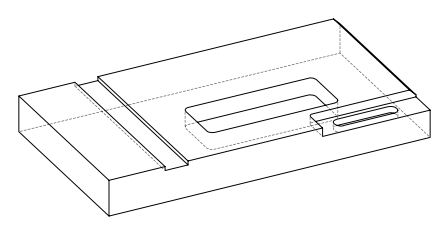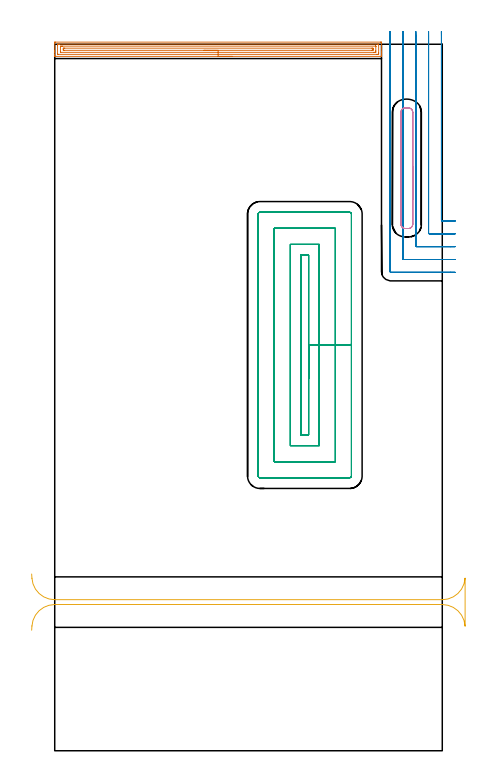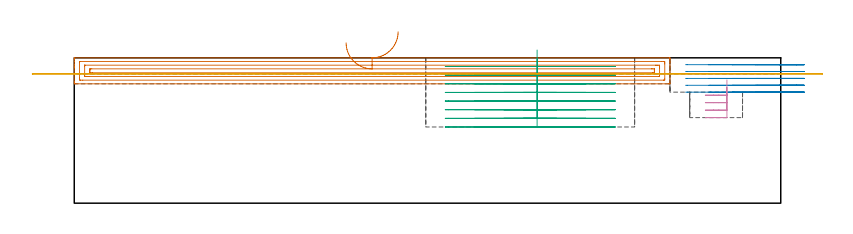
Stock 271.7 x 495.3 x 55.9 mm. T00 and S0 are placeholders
(PLAN: 5 operations, 4 tool changes, 45.7 min)
(1 AREA_MILL | FG_CHAMFER_SURFACE | UGT0205_001 | 7.55 min | 11749 mm3)
(2 MILL_CORNER_NOTCH_RECTANGULAR | CORNER_NOTCH_RECTANGULAR | NXT0201_011 | Follow Part, ap 3, ae 75% | 9.67 min | 92884 mm3)
(3 MILL_RECTANGULAR_POCKET | POCKET_RECTANGULAR_STRAIGHT | UGT0201_133 | Follow Part, ap 3.75, ae 75% | 25.3 min | 427895 mm3)
(4 MILL_RECTANGULAR_POCKET_1 | POCKET_RECTANGULAR_STRAIGHT_1 | NXT0201_011 | Follow Part, ap 3, ae 75% | 1.83 min | 18534 mm3)
(5 MILL_RECTANGULAR_SLOT | SLOT_RECTANGULAR | UGT0201_004 | Follow Part, ap 8, ae 75% | 1.37 min | 59604 mm3)
(TOOL UGT0205_001 | Chamfer Mill 20 x 3 x 45 deg. | D20 FL50 Z2)
(TOOL NXT0201_011 | ENDMILL 12mm [2P460-1200-NA 1630] | D12 FL38 Z6)
(TOOL UGT0201_133 | Carbide End Mill 15.0 | D15 FL30 Z4)
(TOOL UGT0201_004 | End Mill 32 mm | D32 FL53 Z6)
(OP 1 AREA_MILL)
G17 G21 G94 G90
T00 M6
G54
G17 G0 G90 X124.55 Y486.8 S1061 M3
G43 Z65.9 H0
G94 G1 X124.512 Z65.028 F250.
X124.398 Z64.163
X124.209 Z63.312
X123.947 Z62.48
X123.613 Z61.674
X123.21 Z60.9
X122.742 Z60.164
X122.21 Z59.472
X121.621 Z58.829
X120.978 Z58.239
X120.286 Z57.708
X119.55 Z57.24
X118.776 Z56.837
X117.97 Z56.503
X117.138 Z56.241
X116.286 Z56.052
X115.422 Z55.938
X114.55 Z55.9
X0.174
X0.01 Y486.803 Z55.888
X0.007 Y486.841 Z55.85
X0. Y487.233 Z55.466
Y487.551 Z55.148
Y488.244 Z54.451
Y489.48 Z53.217
Y490.022 Z52.672
Y490.64 Z52.055
Y495.973 Z46.724
X0.002 Y496.244 Z46.453
X0.008 Y496.792 Z45.906
X0.068 Y496.794 Z45.904
X0.621 Y496.8 Z45.9
X228.479
X228.818 Y496.797 Z45.902
X229.09 Y496.792 Z45.906
X229.1 Y496.516 Z46.182
Y490.022 Z52.672
Y488.591 Z54.105
Y488.244 Z54.451
Y487.551 Z55.148
Y487.233 Z55.466
Y486.843 Z55.848
X229.091 Y486.803 Z55.888
X228.926 Y486.8 Z55.9
X114.55
Y488.214 Z54.486
X2.438 Y488.215 Z54.485
X2.408 Y488.216 Z54.484
X2.01 Y488.244 Z54.456
X2.001 Y488.649 Z54.051
X2. Y494.467 Z48.233
X2.001 Y494.871 Z47.829
X2.01 Y495.356 Z47.344
X2.379 Y495.384 Z47.316
X2.408 Y495.385 Z47.315
X3.271 Y495.386 Z47.314
X226.662 Y495.385 Z47.315
X226.692 Y495.384 Z47.316
X227.09 Y495.356 Z47.344
X227.099 Y494.951 Z47.749
X227.1 Y489.133 Z53.567
X227.099 Y488.729 Z53.971
X227.09 Y488.244 Z54.456
X226.721 Y488.216 Z54.484
X226.692 Y488.215 Z54.485
X225.829 Y488.214 Z54.486
X114.55
Y489.629 Z53.072
X4.195 Z53.071
X4.063 Y489.63 Z53.07
X4.017 Y489.633 Z53.067
X4.011 Y489.634 Z53.066
X4.007 Y489.652 Z53.048
X4.003 Y489.699 Z53.001
X4.001 Y489.828 Z52.872
X4. Y490.022 Z52.678
X4.001 Y493.578 Z49.122
X4.003 Y493.769 Z48.931
X4.01 Y493.959 Z48.741
X4.195 Y493.964 Z48.736
X4.695 Y493.969 Z48.731
X5.089 Y493.971 Z48.729
X5.587
X224.905
X225.037 Y493.97 Z48.73
X225.083 Y493.967 Z48.733
X225.089 Y493.966 Z48.734
X225.093 Y493.948 Z48.752
X225.097 Y493.901 Z48.799
X225.099 Y493.772 Z48.928
X225.1 Y493.578 Z49.122
Y490.717 Z51.983
X225.099 Y490.022 Z52.678
X225.097 Y489.831 Z52.869
X225.09 Y489.641 Z53.059
X224.905 Y489.636 Z53.064
X224.405 Y489.631 Z53.069
X224.011 Y489.629 Z53.071
X223.513
X114.55 Z53.072
Y491.043 Z51.657
X6.743
X6.085 Y491.048 Z51.652
X6.013 Y491.05 Z51.65
X6.009 Y491.146 Z51.554
X6.004 Y491.358 Z51.342
X6. Y491.782 Z50.918
Y491.8 Z50.9
X6.005 Y492.236 Z50.464
X6.01 Y492.453 Z50.247
X6.015 Y492.55 Z50.15
X6.119 Y492.553 Z50.147
X6.876 Y492.557 Z50.143
X7.008
X222.357
X223.015 Y492.552 Z50.148
X223.087 Y492.55 Z50.15
X223.091 Y492.454 Z50.246
X223.096 Y492.242 Z50.458
X223.1 Y491.818 Z50.882
Y491.8 Z50.9
X223.095 Y491.364 Z51.336
X223.09 Y491.147 Z51.553
X223.085 Y491.05 Z51.65
X222.981 Y491.048 Z51.652
X222.224 Y491.043 Z51.657
X222.092
X114.55
X113.678 Z51.695
X112.814 Z51.809
X111.962 Z51.998
X111.13 Z52.26
X110.324 Z52.594
X109.55 Z52.997
X108.814 Z53.466
X108.122 Z53.997
X107.479 Z54.586
X106.89 Z55.229
X106.358 Z55.922
X105.89 Z56.657
X105.487 Z57.431
X105.153 Z58.237
X104.891 Z59.069
X104.702 Z59.921
X104.588 Z60.786
X104.55 Z61.657
G0 Z65.9
M5
M2
(OP 2 MILL_CORNER_NOTCH_RECTANGULAR)
G17 G21 G94 G90
T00 M6
G54
G17 G0 G90 X271.038 Y504.299 S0 M3
G43 Z65.9 H1
Z53.26
G94 G1 X271.094 Y501.3 F250.
G2 X271.1 Y500.628 R36. F500.
G1 Y371.995
G3 X271.695 Y371.4 R0.6
G1 X277.7
X280.7 F250.
G0 Z65.9
X262.017 Y504.299
Z53.26
G1 X262.092 Y501.3
G2 X262.1 Y500.628 R27. F500.
G1 Y362.995
G3 X262.695 Y362.4 R0.6
G1 X277.7
X280.7 F250.
G0 Z65.9
X252.975 Y504.298
Z53.26
G1 X253.087 Y501.3
G2 X253.1 Y500.628 R18. F500.
G1 Y353.996
G3 X253.696 Y353.4 R0.6
G1 X277.7
X280.7 F250.
G0 Z65.9
X243.851 Y504.292
Z53.26
G1 X244.075 Y501.3
G2 X244.1 Y500.628 R9. F500.
G1 Y344.996
G3 X244.696 Y344.4 R0.6
G1 X277.7
X280.7 F250.
G0 Z65.9
X235.1 Y503.628
Z53.26
G1 Y500.628
Y335.996 F500.
G3 X235.696 Y335.4 R0.6
G1 X277.7
X280.7 F250.
G0 Z65.9
X271.1 Y504.3
Z50.62
G1 Y501.3
Y371.995 F500.
G3 X271.695 Y371.4 R0.6
G1 X277.7
X280.7 F250.
G0 Z65.9
X262.1 Y504.3
Z50.62
G1 Y501.3
Y362.995 F500.
G3 X262.695 Y362.4 R0.6
G1 X277.7
X280.7 F250.
G0 Z65.9
X253.1 Y504.3
Z50.62
G1 Y501.3
Y353.996 F500.
G3 X253.696 Y353.4 R0.6
G1 X277.7
X280.7 F250.
G0 Z65.9
X244.1 Y504.3
Z50.62
G1 Y501.3
Y344.996 F500.
G3 X244.696 Y344.4 R0.6
G1 X277.7
X280.7 F250.
G0 Z65.9
X235.1 Y504.3
Z50.62
G1 Y501.3
Y335.996 F500.
G3 X235.696 Y335.4 R0.6
G1 X277.7
X280.7 F250.
G0 Z65.9
X271.1 Y504.3
Z47.98
G1 Y501.3
Y371.995 F500.
G3 X271.695 Y371.4 R0.6
G1 X277.7
X280.7 F250.
G0 Z65.9
X262.1 Y504.3
Z47.98
G1 Y501.3
Y362.995 F500.
G3 X262.695 Y362.4 R0.6
G1 X277.7
X280.7 F250.
G0 Z65.9
X253.1 Y504.3
Z47.98
G1 Y501.3
Y353.996 F500.
G3 X253.696 Y353.4 R0.6
G1 X277.7
X280.7 F250.
G0 Z65.9
X244.1 Y504.3
Z47.98
G1 Y501.3
Y344.996 F500.
G3 X244.696 Y344.4 R0.6
G1 X277.7
X280.7 F250.
G0 Z65.9
X235.1 Y504.3
Z47.98
G1 Y501.3
Y335.996 F500.
G3 X235.696 Y335.4 R0.6
G1 X277.7
X280.7 F250.
G0 Z65.9
X271.1 Y504.3
Z45.34
G1 Y501.3
Y371.995 F500.
G3 X271.695 Y371.4 R0.6
G1 X277.7
X280.7 F250.
G0 Z65.9
X262.1 Y504.3
Z45.34
G1 Y501.3
Y362.995 F500.
G3 X262.695 Y362.4 R0.6
G1 X277.7
X280.7 F250.
G0 Z65.9
X253.1 Y504.3
Z45.34
G1 Y501.3
Y353.996 F500.
G3 X253.696 Y353.4 R0.6
G1 X277.7
X280.7 F250.
G0 Z65.9
X244.1 Y504.3
Z45.34
G1 Y501.3
Y344.996 F500.
G3 X244.696 Y344.4 R0.6
G1 X277.7
X280.7 F250.
G0 Z65.9
X235.1 Y504.3
Z45.34
G1 Y501.3
Y335.996 F500.
G3 X235.696 Y335.4 R0.6
G1 X277.7
X280.7 F250.
G0 Z65.9
X271.1 Y504.3
Z42.7
G1 Y501.3
Y371.995 F500.
G3 X271.695 Y371.4 R0.6
G1 X277.7
X280.7 F250.
G0 Z65.9
X262.1 Y504.3
Z42.7
G1 Y501.3
Y362.995 F500.
G3 X262.695 Y362.4 R0.6
G1 X277.7
X280.7 F250.
G0 Z65.9
X253.1 Y504.3
Z42.7
G1 Y501.3
Y353.996 F500.
G3 X253.696 Y353.4 R0.6
G1 X277.7
X280.7 F250.
G0 Z65.9
X244.1 Y504.3
Z42.7
G1 Y501.3
Y344.996 F500.
G3 X244.696 Y344.4 R0.6
G1 X277.7
X280.7 F250.
G0 Z65.9
X235.1 Y504.3
Z42.7
G1 Y501.3
Y335.996 F500.
G3 X235.696 Y335.4 R0.6
G1 X277.7
X280.7 F250.
G0 Z65.9
M5
M2
(OP 3 MILL_RECTANGULAR_POCKET)
G17 G21 G94 G90
T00 M6
G54
G17 G0 G90 X178. Y260.845 S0 M3
G43 Z65.9 H0
Z58.9
G94 G1 Y284.45 Z52.575 F250.
Y347.5 F500.
X172.7
Y221.4
X178.
Y284.45
X185.5
Y355.
X165.2
Y213.9
X185.5
Y284.45
X196.75
Y366.25
X153.95
Y202.65
X196.75
Y284.45
X208.
Y376.3
G3 X206.8 Y377.5 R1.2
G1 X143.9
G3 X142.7 Y376.3 R1.2
G1 Y192.6
G3 X143.9 Y191.4 R1.2
G1 X206.8
G3 X208. Y192.6 R1.2
G1 Y284.45
Y285.45
G0 X178. Y260.845 Z55.575
G1 Y284.45 Z49.25 F250.
Y347.5 F500.
X172.7
Y221.4
X178.
Y284.45
X185.5
Y355.
X165.2
Y213.9
X185.5
Y284.45
X196.75
Y366.25
X153.95
Y202.65
X196.75
Y284.45
X208.
Y376.3
G3 X206.8 Y377.5 R1.2
G1 X143.9
G3 X142.7 Y376.3 R1.2
G1 Y192.6
G3 X143.9 Y191.4 R1.2
G1 X206.8
G3 X208. Y192.6 R1.2
G1 Y284.45
Y285.45
G0 X178. Y260.845 Z52.25
G1 Y284.45 Z45.925 F250.
Y347.5 F500.
X172.7
Y221.4
X178.
Y284.45
X185.5
Y355.
X165.2
Y213.9
X185.5
Y284.45
X196.75
Y366.25
X153.95
Y202.65
X196.75
Y284.45
X208.
Y376.3
G3 X206.8 Y377.5 R1.2
G1 X143.9
G3 X142.7 Y376.3 R1.2
G1 Y192.6
G3 X143.9 Y191.4 R1.2
G1 X206.8
G3 X208. Y192.6 R1.2
G1 Y284.45
Y285.45
G0 X178. Y260.845 Z48.925
G1 Y284.45 Z42.6 F250.
Y347.5 F500.
X172.7
Y221.4
X178.
Y284.45
X185.5
Y355.
X165.2
Y213.9
X185.5
Y284.45
X196.75
Y366.25
X153.95
Y202.65
X196.75
Y284.45
X208.
Y376.3
G3 X206.8 Y377.5 R1.2
G1 X143.9
G3 X142.7 Y376.3 R1.2
G1 Y192.6
G3 X143.9 Y191.4 R1.2
G1 X206.8
G3 X208. Y192.6 R1.2
G1 Y284.45
Y285.45
G0 X178. Y260.845 Z45.6
G1 Y284.45 Z39.275 F250.
Y347.5 F500.
X172.7
Y221.4
X178.
Y284.45
X185.5
Y355.
X165.2
Y213.9
X185.5
Y284.45
X196.75
Y366.25
X153.95
Y202.65
X196.75
Y284.45
X208.
Y376.3
G3 X206.8 Y377.5 R1.2
G1 X143.9
G3 X142.7 Y376.3 R1.2
G1 Y192.6
G3 X143.9 Y191.4 R1.2
G1 X206.8
G3 X208. Y192.6 R1.2
G1 Y284.45
Y285.45
G0 X178. Y260.845 Z42.275
G1 Y284.45 Z35.95 F250.
Y347.5 F500.
X172.7
Y221.4
X178.
Y284.45
X185.5
Y355.
X165.2
Y213.9
X185.5
Y284.45
X196.75
Y366.25
X153.95
Y202.65
X196.75
Y284.45
X208.
Y376.3
G3 X206.8 Y377.5 R1.2
G1 X143.9
G3 X142.7 Y376.3 R1.2
G1 Y192.6
G3 X143.9 Y191.4 R1.2
G1 X206.8
G3 X208. Y192.6 R1.2
G1 Y284.45
Y285.45
G0 X178. Y260.845 Z38.95
G1 Y284.45 Z32.625 F250.
Y347.5 F500.
X172.7
Y221.4
X178.
Y284.45
X185.5
Y355.
X165.2
Y213.9
X185.5
Y284.45
X196.75
Y366.25
X153.95
Y202.65
X196.75
Y284.45
X208.
Y376.3
G3 X206.8 Y377.5 R1.2
G1 X143.9
G3 X142.7 Y376.3 R1.2
G1 Y192.6
G3 X143.9 Y191.4 R1.2
G1 X206.8
G3 X208. Y192.6 R1.2
G1 Y284.45
Y285.45
G0 X178. Y260.845 Z35.625
G1 Y284.45 Z29.3 F250.
Y347.5 F500.
X172.7
Y221.4
X178.
Y284.45
X185.5
Y355.
X165.2
Y213.9
X185.5
Y284.45
X196.75
Y366.25
X153.95
Y202.65
X196.75
Y284.45
X208.
Y376.3
G3 X206.8 Y377.5 R1.2
G1 X143.9
G3 X142.7 Y376.3 R1.2
G1 Y192.6
G3 X143.9 Y191.4 R1.2
G1 X206.8
G3 X208. Y192.6 R1.2
G1 Y284.45
Y285.45
G0 Z65.9
M5
M2
(OP 4 MILL_RECTANGULAR_POCKET_1)
G17 G21 G94 G90
T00 M6
G54
G17 G0 G90 X251. Y386.474 S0 M3
G43 Z65.9 H1
Z47.4
G94 G1 Y408.4 Z41.525 F250.
Y447.6 F500.
G3 X247.9 Y450.7 R3.1
G1 X245.8
G3 X242.7 Y447.6 R3.1
G1 Y369.2
G3 X245.8 Y366.1 R3.1
G1 X247.9
G3 X251. Y369.2 R3.1
G1 Y408.4
Y409.4
G0 Y386.474 Z44.525
G1 Y408.4 Z38.65 F250.
Y447.6 F500.
G3 X247.9 Y450.7 R3.1
G1 X245.8
G3 X242.7 Y447.6 R3.1
G1 Y369.2
G3 X245.8 Y366.1 R3.1
G1 X247.9
G3 X251. Y369.2 R3.1
G1 Y408.4
Y409.4
G0 Y386.474 Z41.65
G1 Y408.4 Z35.775 F250.
Y447.6 F500.
G3 X247.9 Y450.7 R3.1
G1 X245.8
G3 X242.7 Y447.6 R3.1
G1 Y369.2
G3 X245.8 Y366.1 R3.1
G1 X247.9
G3 X251. Y369.2 R3.1
G1 Y408.4
Y409.4
G0 Y386.474 Z38.775
G1 Y408.4 Z32.9 F250.
Y447.6 F500.
G3 X247.9 Y450.7 R3.1
G1 X245.8
G3 X242.7 Y447.6 R3.1
G1 Y369.2
G3 X245.8 Y366.1 R3.1
G1 X247.9
G3 X251. Y369.2 R3.1
G1 Y408.4
Y409.4
G0 Z65.9
M5
M2
(OP 5 MILL_RECTANGULAR_SLOT)
G17 G21 G94 G90
T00 M6
G54
G17 G0 G90 X-16.154 Y84.485 S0 M3
G43 Z65.9 H0
Z49.7
G94 G1 X-15.97 Y87.479 F250.
G2 X0. Y102.5 R16. F500.
G1 X271.7
G2 X287.67 Y87.48 R16.
G1 X287.7
Y120.92
X287.67
G2 X271.7 Y105.9 R16.
G1 X0.
G2 X-15.97 Y120.921 R16.
G1 X-16.154 Y123.915 F250.
G0 Z65.9
M5
M2
